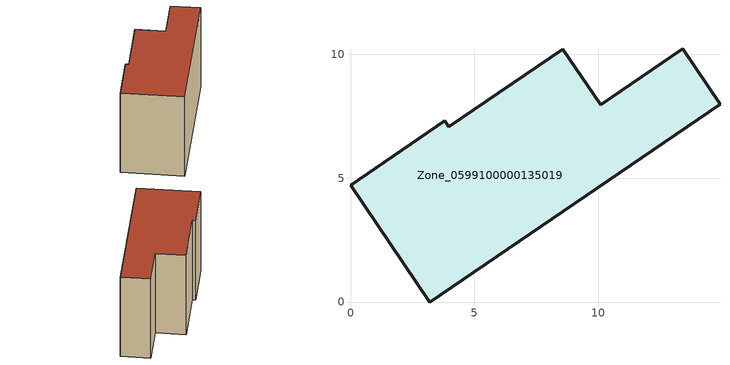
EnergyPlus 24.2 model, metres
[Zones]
Zone_0599100000135019
 floor ground (C_G): 14.91,7.97 3.19,0 0,4.71 3.81,7.31 3.97,7.08 8.57,10.2 10.09,7.96 13.4,10.21 z0
 wall outside (C_F): 3.19,0 14.91,7.97 13.4,10.21 10.09,7.96 8.57,10.2 3.97,7.08 3.81,7.31 0,4.71 3.19,0 z0:8.37
 roof outside (C_R): 10.09,7.96 8.57,10.2 3.97,7.08 3.81,7.31 0,4.71 3.19,0 14.91,7.97 13.4,10.21 z8.37
[BUILDING]
Pand.0599100000135019: North Axis=0; Terrain=City; Loads Convergence Tolerance Value=0.04; Temperature Convergence Tolerance Value=0.4; Solar Distribution=FullExterior; Maximum Number of Warmup Days=25; Minimum Number of Warmup Days=1
[Site:Location]
Rotterdam.The.Hague.AP_ZH_NLD Design_Conditions: Latitude=51.96; Longitude=4.45; Time Zone=1; Elevation=-4.5
[SITE:GROUNDTEMPERATURE:BUILDINGSURFACE]
18, 18, 18, 18, 18, 18, 18, 18, 18, 18, 18, 18
[MATERIAL] Thermal Absorptance=0.9; Solar Absorptance=0.7; Visible Absorptance=0.7
Name | Roughness | Thickness | Conductivity | Density | Specific Heat
G.TI.1975-1991 | MediumSmooth | 0.15 | 0.288461 | 540 | 1210
F.TI.1975-1991 | Rough | 0.3 | 0.230769 | 1920 | 840
R.TI.1975-1991 | MediumRough | 0.2 | 0.153846 | 1500 | 1000
[CONSTRUCTION]
C_G: G.TI.1975-1991
C_F: F.TI.1975-1991
C_R: R.TI.1975-1991
[ZONE]
Zone_0599100000135019: Type=1; Multiplier=1; Ceiling Height=Autocalculate; Volume=Autocalculate; Floor Area=autocalculate; Part of Total Floor Area=Yes
[ZONEINFILTRATION:DESIGNFLOWRATE]
Infil_Zone_0599100000135019: Zone or ZoneList or Space or SpaceList=Zone_0599100000135019; Schedule=AlwaysOn; Design Flow Rate Calculation Method=Flow/Area; Flow Rate per Floor Area=0.003; Constant Term Coefficient=1; Temperature Term Coefficient=0; Velocity Term Coefficient=0; Velocity Squared Term Coefficient=0
[HVACTEMPLATE:ZONE:IDEALLOADSAIRSYSTEM]
Zone_0599100000135019: Maximum Heating Supply Air Temperature=50; Minimum Cooling Supply Air Temperature=13; Maximum Heating Supply Air Humidity Ratio=0.0156; Minimum Cooling Supply Air Humidity Ratio=0.0077; Heating Limit=NoLimit; Cooling Limit=NoLimit; Dehumidification Control Type=ConstantSensibleHeatRatio; Cooling Sensible Heat Ratio=0.7; Dehumidification Setpoint=60; Humidification Control Type=None; Humidification Setpoint=30; Outdoor Air Method=None; Outdoor Air Flow Rate per Person=0.00944; Outdoor Air Flow Rate per Zone Floor Area=0; Outdoor Air Flow Rate per Zone=0; Demand Controlled Ventilation Type=None; Outdoor Air Economizer Type=NoEconomizer; Heat Recovery Type=None; Sensible Heat Recovery Effectiveness=0.7; Latent Heat Recovery Effectiveness=0.65
[ZONECONTROL:THERMOSTAT]
ThermostatControl_Zone_0599100000135019: Zone or ZoneList=Zone_0599100000135019; Control Type Schedule=DualSetpointControlType; Control 1=Thermostat_Zone_0599100000135019; Temperature Difference Between Cutout And Setpoint=0
[THERMOSTATSETPOINT:DUALSETPOINT]
Thermostat_Zone_0599100000135019: Heating Setpoint Temperature Schedule=HeatingSetpoint_Zone_0599100000135019; Cooling Setpoint Temperature Schedule=CoolingSetpoint_Zone_0599100000135019
[SCHEDULE:COMPACT]
HeatingSetpoint_Zone_0599100000135019: Through: 12/31, For: AllDays, Until: 24:00, 21
CoolingSetpoint_Zone_0599100000135019: Through: 12/31, For: AllDays, Until: 24:00, 24
DualSetpointControlType: Through: 12/31, For: AllDays, Until: 24:00, 4
AlwaysOn: Through: 12/31, For: AllDays, Until: 24:00, 1
